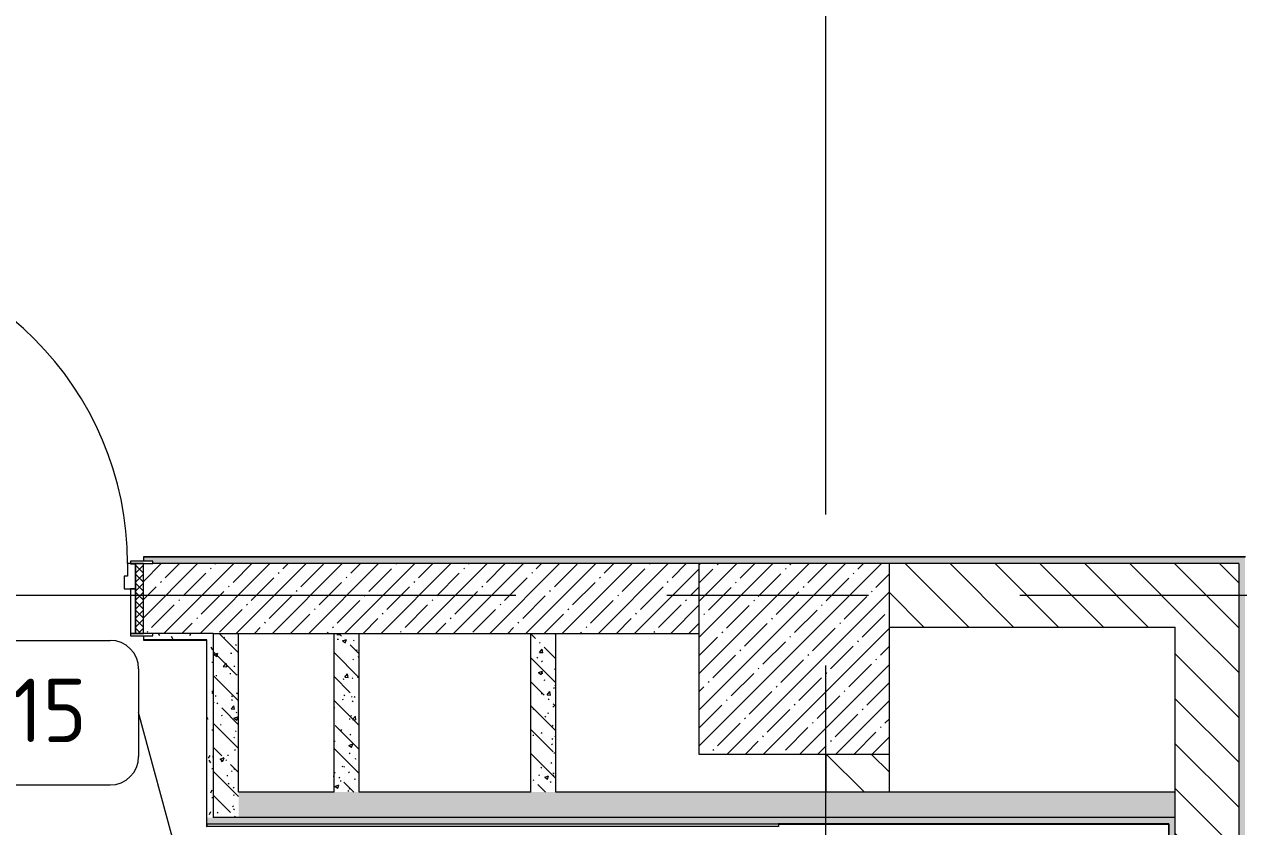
# Model space of a CAD drawing. Header units: millimetres. Extents: x -2766 to 205613, y -8553 to 29000.
# Drawn here: x 27085 to 30910, y 7071 to 9599 of the extents above; entities that cross this region are included whole.
import ezdxf

# ---------------------------------------------------------------- set-up
doc = ezdxf.new("R2010")
doc.units = ezdxf.units.MM
doc.linetypes.add('Осевая', pattern=[3175, 635, -476.25, 1587.5, -476.25])
for name, color, linetype, lineweight in [('A-DOOR', 7, 'Continuous', 9), ('A-DOOR-FRAM-2', 7, 'Continuous', 9), ('A-WALL', 7, 'Continuous', 9), ('I-FURN-IDEN', 7, 'Continuous', 9), ('I-WALL', 7, 'Continuous', 9), ('S-COLS', 7, 'Continuous', 9), ('Оси-2', 7, 'Осевая', 9)]:
    doc.layers.add(name, color=color, linetype=linetype, lineweight=lineweight)
for name, color, linetype, lineweight, true_color in [('A-DOOR-1', 7, 'Continuous', 9, 0xc0c0c0), ('A-DOOR-FRAM-1', 7, 'Continuous', 9, 0xc0c0c0), ('A-WALL-1', 9, 'Continuous', 9, 0x808080), ('A-WALL-FNSH-1', 9, 'Continuous', 9, 0x808080)]:
    doc.layers.add(name, color=color, linetype=linetype, lineweight=lineweight, true_color=true_color)
doc.styles.add('GOST Common', font='GOST_Common.ttf', dxfattribs={"height": 200})
pattern_1 = [(135, (0, 0), (-70.71068, -70.71068), [])]
pattern_2 = [(135, (0, 0), (-75.43415, -75.43415), [106.68, -17.78, 3.556, -17.78]), (135, (0, 75.39), (-75.43415, -75.43415), []), (50, (0, 0), (127.5292, -11.15758), [13.335, -146.685]), (355, (0, 0), (-24.66966, 133.74), [10.668, -117.348]), (100.451, (10.63, -0.93), (102.85973, 122.5818), [11.333, -124.663]), (46.184, (0, 35.56), (189.75516, -29.4304), [20.002, -220.027]), (96.636, (15.81, 33.1), (166.1822, 173.1996), [17, -186.995]), (351.184, (0, 35.56), (166.1839, 173.1976), [16.002, -176.022]), (21, (17.78, 26.67), (106.13027, -71.58603), [13.335, -146.685]), (326, (17.78, 26.67), (43.2619, 128.93175), [10.668, -117.348]), (71.451, (26.62, 20.7), (149.39198, 57.34505), [11.333, -124.663]), (37.5, (0, 0), (2.16223, 59.18836), [3.353, -112.573, 3.353, -115.773, -117.792]), (37.5, (0, 0), (2.16223, 59.18836), [-235.052, 3.353, -114.44]), (7.5, (0, 0), (46.77386, 70.12615), [3.353, -64.567, 3.353, -109.906, -44.894]), (7.5, (0, 0), (46.77386, 70.12615), [-181.178, 3.353, -41.542]), (327.5, (-39.65, 0), (94.91367, -4.01009), [3.353, -41.097, 3.353, -135.331, -184.023]), (327.5, (-39.65, 0), (94.91367, -4.01009), [-183.134, 3.353, -180.67]), (317.5, (-57.43, 0), (103.69057, 17.79882), [3.353, -54.432, 3.353, -88.748, -130.683]), (317.5, (-57.43, 0), (103.69057, 17.79882), [-149.885, 3.353, -127.33])]
pattern_3 = [(0, (0, 0), (121.92, 30.48), [10.058, -81.382, 10.058, -81.382, -487.68]), (0, (0, 0), (121.92, 30.48), [-182.88, 10.058, -172.822, 10.058, -81.382, -213.36]), (0, (0, 0), (121.92, 30.48), [-457.2, 10.058, -50.902, 10.058, -142.342]), (120, (45.72, 15.24), (-87.356454, 90.345817), [10.058, -81.382, 10.058, -81.382, -487.68]), (120, (45.72, 15.24), (-87.356454, 90.345817), [-182.88, 10.058, -172.822, 10.058, -81.382, -213.36]), (120, (45.72, 15.24), (-87.356454, 90.345817), [-457.2, 10.058, -50.902, 10.058, -142.342]), (240, (60.96, 76.2), (-34.563546, -120.825817), [10.058, -81.382, 10.058, -81.382, -487.68]), (240, (60.96, 76.2), (-34.563546, -120.825817), [-182.88, 10.058, -172.822, 10.058, -81.382, -213.36]), (240, (60.96, 76.2), (-34.563546, -120.825817), [-457.2, 10.058, -50.902, 10.058, -142.342])]

# ---------------------------------------------------------------- blocks, each defined once
blk = doc.blocks.new('BSC_Колонна _Прямоугольная - 600х600-23286269-План расстановки мебели и оборудования 2 этажа в осях 1-12')
at = {"layer": 'S-COLS'}
h = blk.add_hatch(dxfattribs=at)
h.set_pattern_fill('FP_1', color=256, style=0, pattern_type=2)
h.set_pattern_definition([(45, (-29509.74, -7600), (-57.02463, 57.02463), []), (45, (-29452.72, -7600), (-57.02463, 57.02463), [100.806, -20.161, 3.353, -16.808])])
h.paths.add_polyline_path([(-300, -300), (300, -300), (300, 300), (-300, 300), (-300, -83.2)])
for p, q in [((300, 300), (-300, 300)), ((-300, 300), (-300, -300)), ((300, -300), (300, 300)), ((-300, -300), (300, -300))]:
    blk.add_line(p, q, dxfattribs=at)
blk = doc.blocks.new('110_Дверь_СКБ_1Ст_Внутренняя1 - Д-4к_п__1100x2100h_Артистические EI30-23985503-План расстановки мебели и оборудования 2 этажа в осях 1-12')
at = {"layer": 'A-DOOR'}
h = blk.add_hatch(dxfattribs=at)
h.set_pattern_fill('FP_46', color=256, style=0, pattern_type=2)
h.set_pattern_definition([(135, (1751.41, 174.685), (-14.14214, -14.14214), []), (225, (1751.41, 174.685), (14.14214, -14.14214), [])])
h.paths.add_polyline_path([(562.5, -110), (562.5, 110), (537.5, 110), (537.5, -110)])
at = {"layer": 'A-DOOR-FRAM-2'}
h = blk.add_hatch(dxfattribs=at)
h.set_pattern_fill('FP_47', color=256, style=0, pattern_type=2)
h.set_pattern_definition([(45, (-371.384, 174.685), (-14.1421, 14.1421), []), (135, (-371.384, 174.685), (-14.1421, -14.1421), [])])
h.paths.add_polyline_path([(-512.5, -110), (-512.5, 110), (-537.5, 110), (-537.5, -110)])
at = {"layer": 'A-DOOR-1'}
for p, q in [((-487.5, 1110), (-487.5, 110)), ((-447.5, 1110), (-487.5, 1110)), ((-447.5, 110), (-447.5, 1110)), ((-487.5, 110), (-447.5, 110))]:
    blk.add_line(p, q, dxfattribs=at)
blk.add_arc((-487.5, 110), 1000, 360, 90, dxfattribs=at)
at = {"layer": 'A-DOOR-FRAM-1'}
for p, q in [((-497.5, 118), (-567.5, 118)), ((-567.5, 118), (-567.5, 110)), ((-497.5, 110), (-497.5, 118)), ((592.5, 118), (522.5, 118)), ((522.5, 118), (522.5, 110)), ((592.5, 110), (592.5, 118)), ((-567.5, 110), (-497.5, 110)), ((-512.5, 110), (-537.5, 110)), ((-537.5, 110), (-537.5, -110)), ((-487.5, 110), (-512.5, 110)), ((-512.5, 110), (-512.5, 30)), ((-512.5, -110), (-512.5, 110)), ((-497.5, 110), (-512.5, 110)), ((-512.5, 110), (-512.5, 109)), ((-512.5, 109), (-497.5, 109)), ((-497.5, 109), (-497.5, 110)), ((-487.5, 70), (-487.5, 110)), ((512.5, 110), (512.5, 70)), ((537.5, 110), (512.5, 110)), ((537.5, 110), (522.5, 110)), ((522.5, 110), (522.5, 109)), ((522.5, 110), (592.5, 110)), ((522.5, 109), (537.5, 109)), ((537.5, 30), (537.5, 110)), ((562.5, 110), (537.5, 110)), ((537.5, 110), (537.5, -110)), ((537.5, 109), (537.5, 110)), ((562.5, -110), (562.5, 110)), ((-477.5, 70), (-487.5, 70)), ((-477.5, 30), (-477.5, 70)), ((512.5, 70), (502.5, 70)), ((502.5, 70), (502.5, 30)), ((-512.5, 30), (-477.5, 30)), ((-497.5, 30), (-512.5, 30)), ((-512.5, 30), (-512.5, -110)), ((-497.5, -110), (-497.5, 30)), ((502.5, 30), (537.5, 30)), ((537.5, 30), (522.5, 30)), ((522.5, 30), (522.5, -110)), ((537.5, -110), (537.5, 30)), ((-497.5, -110), (-567.5, -110)), ((-567.5, -110), (-567.5, -118)), ((-537.5, -110), (-512.5, -110)), ((-512.5, -110), (-497.5, -110)), ((-497.5, -118), (-497.5, -110)), ((522.5, -110), (537.5, -110)), ((592.5, -110), (522.5, -110)), ((522.5, -110), (522.5, -118)), ((537.5, -110), (562.5, -110)), ((592.5, -118), (592.5, -110)), ((-567.5, -118), (-497.5, -118)), ((522.5, -118), (592.5, -118))]:
    blk.add_line(p, q, dxfattribs=at)
blk = doc.blocks.new('Марка_Мебель - В прямоуг_Balcon_Марка-25523697-План расстановки мебели и оборудования 2 этажа в осях 1-12')
at = {"layer": 'I-FURN-IDEN'}
for p, q in [((-2.455, 2.278), (2.455, 2.278)), ((-3.355, 1.378), (-3.355, -1.384)), ((3.355, 1.378), (3.355, -1.378)), ((-2.461, -2.278), (2.455, -2.278))]:
    blk.add_line(p, q, dxfattribs=at)
for centre, radius, start, end in [((-2.455, 1.378), 0.9, 90, 180), ((2.455, 1.378), 0.9, 0, 90), ((-2.461, -1.384), 0.893, 180, 270), ((2.455, -1.378), 0.9, 270, 0)]:
    blk.add_arc(centre, radius, start, end, dxfattribs=at)

msp = doc.modelspace()

# ---------------------------------------------------------------- hatches: boundary and pattern name
at = {"layer": 'I-WALL'}
h = msp.add_hatch(dxfattribs=at)
h.set_pattern_fill('FP_87', color=256, style=0, pattern_type=2)
h.set_pattern_definition(pattern_3)
h.paths.add_polyline_path([(30910, 7900), (30930, 7900), (30930, 7920), (27460, 7920), (27460, 7908), (27490, 7908), (27490, 7900), (30667.2, 7900)])
h.paths.add_polyline_path([(26160, 7900), (26330, 7900), (26330, 7908), (26360, 7908), (26360, 7920), (24370, 7920), (24370, 7900), (25560, 7900)])
h.paths.add_polyline_path([(22930, 7900), (22930, 7920), (20210, 7920), (20210, 7900), (22700.3, 7900)])
h = msp.add_hatch(dxfattribs=at)
h.set_pattern_fill('FP_15', color=256, style=0, pattern_type=2)
h.set_pattern_definition([(45, (0, 0), (-57.02463, 57.02463), []), (45, (57.025, 0), (-57.02463, 57.02463), [100.806, -20.161, 3.353, -16.808])])
h.paths.add_polyline_path([(29209.7, 7680), (29209.7, 7900), (27460, 7900), (27460, 7680), (28140, 7680)])
h.paths.add_polyline_path([(26180, 7680), (26360, 7680), (26360, 7900), (26160, 7900), (26160, 7680)])
h = msp.add_hatch(dxfattribs=at)
h.set_pattern_fill('FP_11', color=256, style=0, pattern_type=2)
h.set_pattern_definition(pattern_1)
h.paths.add_polyline_path([(30710, 7700), (30910, 7700), (30910, 7900), (29809.7, 7900), (29809.7, 7700), (30667.2, 7700)])
h = msp.add_hatch(dxfattribs=at)
h.set_pattern_fill('FP_87', color=256, style=0, pattern_type=2)
h.set_pattern_definition(pattern_3)
h.paths.add_polyline_path([(30910, 100), (30930, 100), (30930, 7900), (30910, 7900), (30910, 191.6)])
h = msp.add_hatch(dxfattribs=at)
h.set_pattern_fill('FP_11', color=256, style=0, pattern_type=2)
h.set_pattern_definition(pattern_1)
h.paths.add_polyline_path([(30910, 100), (30910, 7700), (30710, 7700), (30710, 100)])
h = msp.add_hatch(dxfattribs=at)
h.set_pattern_fill('FP_87', color=256, style=0, pattern_type=2)
h.set_pattern_definition(pattern_3)
h.paths.add_polyline_path([(27659, 7660), (27660, 7660), (27660, 7680), (27490, 7680), (27490, 7672), (27460, 7672), (27460, 7660), (27490, 7660)])
h.paths.add_polyline_path([(26360, 7660), (26360, 7672), (26330, 7672), (26330, 7680), (26180, 7680), (26180, 7660), (26330, 7660)])
h = msp.add_hatch(dxfattribs=at)
h.set_pattern_fill('FP_87', color=256, style=0, pattern_type=2)
h.set_pattern_definition(pattern_3)
h.paths.add_polyline_path([(27660, 7100), (27680, 7100), (27680, 7680), (27660, 7680), (27660, 7516.8)])
h = msp.add_hatch(dxfattribs=at)
h.set_pattern_fill('FP_40', color=256, style=0, pattern_type=2)
h.set_pattern_definition(pattern_2)
h.paths.add_polyline_path([(27760, 7100), (27760, 7680), (27680, 7680), (27680, 7100)])
h = msp.add_hatch(dxfattribs=at)
h.set_pattern_fill('FP_40', color=256, style=0, pattern_type=2)
h.set_pattern_definition(pattern_2)
h.paths.add_polyline_path([(28140, 7180), (28140, 7680), (28060, 7680), (28060, 7180)])
h = msp.add_hatch(dxfattribs=at)
h.set_pattern_fill('FP_40', color=256, style=0, pattern_type=2)
h.set_pattern_definition(pattern_2)
h.paths.add_polyline_path([(28759.7, 7180), (28759.7, 7680), (28679.7, 7680), (28679.7, 7180)])
h = msp.add_hatch(dxfattribs=at)
h.set_pattern_fill('FP_11', color=256, style=0, pattern_type=2)
h.set_pattern_definition(pattern_1)
h.paths.add_polyline_path([(29809.7, 7180), (29809.7, 7300), (29609.7, 7300), (29609.7, 7180)])
h = msp.add_hatch(dxfattribs=at)
h.set_pattern_fill('FP_40', color=256, style=0, pattern_type=2)
h.set_pattern_definition(pattern_2)
h.paths.add_polyline_path([(30667.2, 7100), (30710, 7100), (30710, 7180), (27760, 7180), (27760, 7100), (29339.4, 7100)])
h = msp.add_hatch(dxfattribs=at)
h.set_pattern_fill('FP_87', color=256, style=0, pattern_type=2)
h.set_pattern_definition(pattern_3)
h.paths.add_polyline_path([(30689, 7080), (30690, 7080), (30690, 7100), (27660, 7100), (27660, 7080), (30667.2, 7080)])
h = msp.add_hatch(dxfattribs=at)
h.set_pattern_fill('FP_87', color=256, style=0, pattern_type=2)
h.set_pattern_definition(pattern_3)
h.paths.add_polyline_path([(30690, 100), (30710, 100), (30710, 7100), (30690, 7100), (30690, 140)])

# ---------------------------------------------------------------- linework, layer by layer
at = {"layer": 'A-WALL'}
for p, q in [((29209.7, 7920), (29209.7, 7921)), ((29209.7, 7900), (27490, 7900)), ((27660, 7660), (27460, 7660)), ((27680, 7680), (27490, 7680)), ((27660, 7080), (27660, 7660)), ((30710, 7100), (27680, 7100)), ((30690, 7080), (29460, 7080)), ((30690, 7080), (30690, 141))]:
    msp.add_line(p, q, dxfattribs=at)
at = {"layer": 'A-WALL-1'}
for p, q in [((30930, 7920), (27460, 7920)), ((27460, 7920), (27460, 7908)), ((30910, 7900), (29809.7, 7900)), ((30910, 7900), (30910, -250)), ((29809.7, 7700), (30710, 7700)), ((30710, 100), (30710, 7700)), ((27460, 7672), (27460, 7660)), ((27680, 7680), (29209.7, 7680)), ((27680, 7680), (27680, 7100)), ((27760, 7180), (27760, 7680)), ((28060, 7680), (28060, 7180)), ((28140, 7180), (28140, 7680)), ((28679.7, 7680), (28679.7, 7180)), ((28759.7, 7180), (28759.7, 7680)), ((29609.7, 7300), (29609.7, 7180)), ((29809.7, 7180), (29809.7, 7300)), ((28060, 7180), (27760, 7180)), ((28679.7, 7180), (28140, 7180)), ((30710, 7180), (28759.7, 7180)), ((27660, 7080), (29460, 7080))]:
    msp.add_line(p, q, dxfattribs=at)
at = {"layer": 'A-WALL-FNSH-1'}
for p, q in [((30931, 7921), (27460, 7921)), ((27460, 7921), (27460, 7920)), ((27460, 7660), (27460, 7659)), ((27460, 7659), (27659, 7659)), ((27659, 7659), (27659, 7072)), ((27660, 7072), (27660, 7080)), ((29460, 7080), (29460, 7079)), ((29460, 7079), (30689, 7079)), ((30689, 7079), (30689, 141)), ((27659, 7072), (27659.5, 7072))]:
    msp.add_line(p, q, dxfattribs=at)
at = {"layer": 'I-FURN-IDEN'}
msp.add_line((27622.4, 6776.5), (27445.1, 7430.3), dxfattribs=at)
at = {"layer": 'I-WALL'}
for p, q in [((27659.5, 7080), (27660, 7080)), ((27659.5, 7080), (27659.5, 7072)), ((29460, 7079), (29460, 7072)), ((29460, 7072), (27659.5, 7072))]:
    msp.add_line(p, q, dxfattribs=at)
at = {"layer": 'Оси-2'}
for p, q in [((29610, 593.7), (29610, 24898.1)), ((534, 7800), (35990, 7800))]:
    msp.add_line(p, q, dxfattribs=at)

# ---------------------------------------------------------------- block references
at = {"layer": 'A-DOOR-1'}
msp.add_blockref('110_Дверь_СКБ_1Ст_Внутренняя1 - Д-4к_п__1100x2100h_Артистические EI30-23985503-План расстановки мебели и оборудования 2 этажа в осях 1-12', (26897.5, 7790), dxfattribs=at)
at = {"layer": 'I-FURN-IDEN', "xscale": 99.99999999999993, "yscale": 99.99999999999993, "zscale": 99.99999999999993}
msp.add_blockref('Марка_Мебель - В прямоуг_Balcon_Марка-25523697-План расстановки мебели и оборудования 2 этажа в осях 1-12', (27109.6, 7430.3), dxfattribs=at)
at = {"layer": 'S-COLS'}
msp.add_blockref('BSC_Колонна _Прямоугольная - 600х600-23286269-План расстановки мебели и оборудования 2 этажа в осях 1-12', (29509.7, 7600), dxfattribs=at)

# ---------------------------------------------------------------- texts
at = {"layer": 'I-FURN-IDEN', "insert": (26886.6, 7537.4), "char_height": 200, "width": 505.063, "attachment_point": 1, "style": 'GOST Common'}
msp.add_mtext('1,15', dxfattribs=at)

doc.saveas('drawing.dxf')
